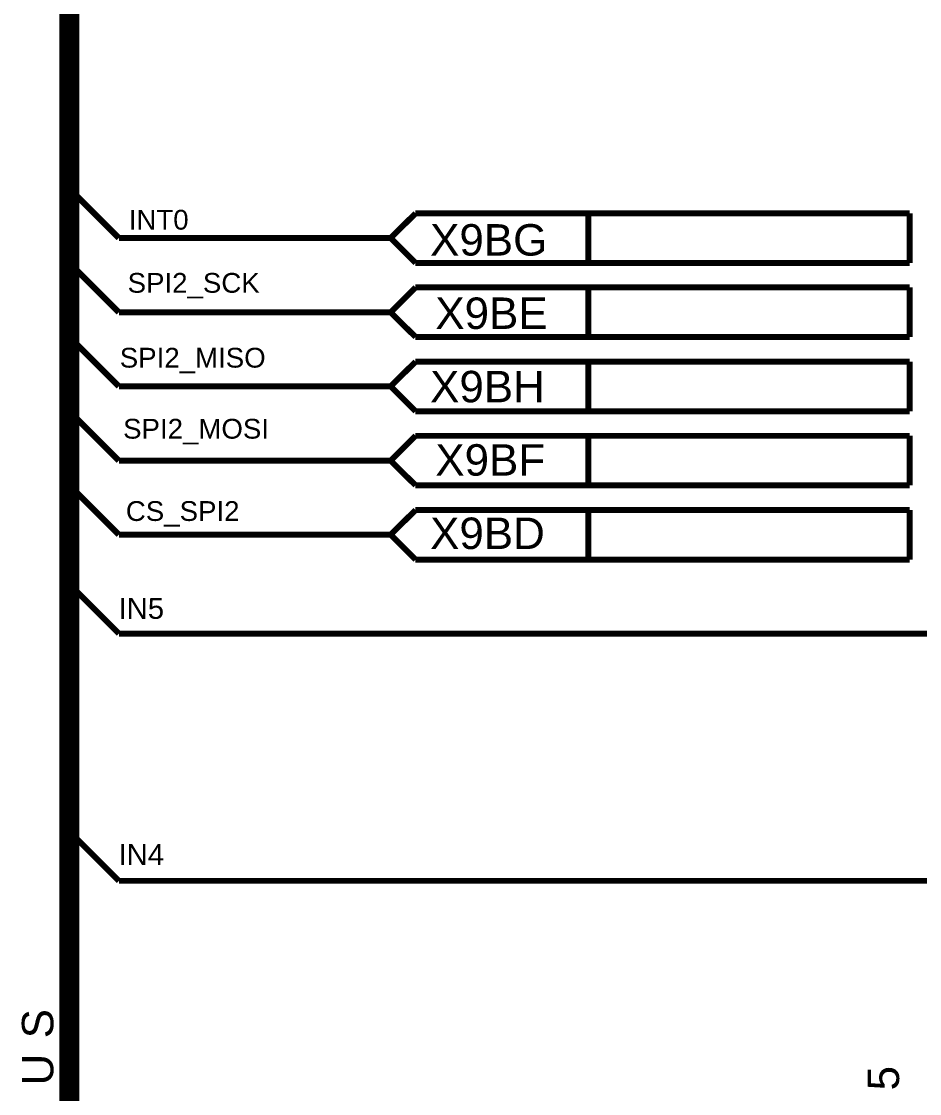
# Model space of a CAD drawing. Header units: millimetres. Extents: x -2024 to 917, y -725 to 13.
# Drawn here: x -1691.4 to -1646, y -487.4 to -433.2 of the extents above; entities that cross this region are included whole.
import ezdxf

# ---------------------------------------------------------------- set-up
doc = ezdxf.new("R2010")
doc.units = ezdxf.units.MM
doc.styles.get("Standard").update_dxf_attribs({"font": 'arial.ttf'})

msp = doc.modelspace()

# ---------------------------------------------------------------- linework, layer by layer
at = {"color": 7}
for points, const_width in [([(-1689.021, -279.172), (-1689.021, -474.17)], 1.016), ([(-1686.521, -444.165), (-1689.021, -441.665)], 0.3), ([(-1672.784, -444.165), (-1671.526, -442.923)], 0.3), ([(-1671.526, -442.923), (-1646.55, -442.923)], 0.3), ([(-1662.787, -442.923), (-1662.787, -445.423)], 0.3), ([(-1646.55, -442.923), (-1646.55, -445.423)], 0.3), ([(-1675.283, -444.165), (-1686.521, -444.165)], 0.3), ([(-1672.784, -444.165), (-1675.283, -444.165)], 0.3), ([(-1671.526, -445.423), (-1672.784, -444.165)], 0.3), ([(-1686.521, -447.924), (-1689.021, -445.423)], 0.3), ([(-1646.55, -445.423), (-1671.526, -445.423)], 0.3), ([(-1672.784, -447.924), (-1671.526, -446.665)], 0.3), ([(-1671.526, -446.665), (-1646.55, -446.665)], 0.3), ([(-1662.787, -446.665), (-1662.787, -449.166)], 0.3), ([(-1646.55, -446.665), (-1646.55, -449.166)], 0.3), ([(-1675.283, -447.924), (-1686.521, -447.924)], 0.3), ([(-1672.784, -447.924), (-1675.283, -447.924)], 0.3), ([(-1671.526, -449.166), (-1672.784, -447.924)], 0.3), ([(-1686.521, -451.666), (-1689.021, -449.166)], 0.3), ([(-1646.55, -449.166), (-1671.526, -449.166)], 0.3), ([(-1672.784, -451.666), (-1671.526, -450.424)], 0.3), ([(-1671.526, -450.424), (-1646.55, -450.424)], 0.3), ([(-1662.787, -450.424), (-1662.787, -452.925)], 0.3), ([(-1646.55, -450.424), (-1646.55, -452.925)], 0.3), ([(-1675.283, -451.666), (-1686.521, -451.666)], 0.3), ([(-1672.784, -451.666), (-1675.283, -451.666)], 0.3), ([(-1671.526, -452.925), (-1672.784, -451.666)], 0.3), ([(-1686.521, -455.425), (-1689.021, -452.925)], 0.3), ([(-1646.55, -452.925), (-1671.526, -452.925)], 0.3), ([(-1672.784, -455.425), (-1671.526, -454.167)], 0.3), ([(-1671.526, -454.167), (-1646.55, -454.167)], 0.3), ([(-1662.787, -454.167), (-1662.787, -456.667)], 0.3), ([(-1646.55, -454.167), (-1646.55, -456.667)], 0.3), ([(-1675.283, -455.425), (-1686.521, -455.425)], 0.3), ([(-1672.784, -455.425), (-1675.283, -455.425)], 0.3), ([(-1671.526, -456.667), (-1672.784, -455.425)], 0.3), ([(-1686.521, -459.167), (-1689.021, -456.667)], 0.3), ([(-1646.55, -456.667), (-1671.526, -456.667)], 0.3), ([(-1672.784, -459.167), (-1671.526, -457.925)], 0.3), ([(-1671.526, -457.925), (-1646.55, -457.925)], 0.3), ([(-1662.787, -457.925), (-1662.787, -460.426)], 0.3), ([(-1646.55, -457.925), (-1646.55, -460.426)], 0.3), ([(-1675.283, -459.167), (-1686.521, -459.167)], 0.3), ([(-1672.784, -459.167), (-1675.283, -459.167)], 0.3), ([(-1671.526, -460.426), (-1672.784, -459.167)], 0.3), ([(-1646.55, -460.426), (-1671.526, -460.426)], 0.3), ([(-1686.521, -464.168), (-1689.021, -461.668)], 0.3), ([(-1686.521, -464.168), (-1641.552, -464.168), (-1641.552, -484.171)], 0.3), ([(-1689.021, -566.668), (-1689.021, -474.17)], 1.016), ([(-1686.521, -476.67), (-1689.021, -474.17)], 0.3), ([(-1609.062, -476.67), (-1621.558, -476.67), (-1686.521, -476.67)], 0.3)]:
    msp.add_lwpolyline(points, dxfattribs=dict(at, const_width=const_width))

# ---------------------------------------------------------------- texts
for s, height, p in [('INT0', 1, (-1686.021, -443.741)), ('X9BG', 1.5897, (-1670.788, -445.054)), ('SPI2_SCK', 1, (-1686.078, -446.933)), ('X9BE', 1.5897, (-1670.524, -448.763)), ('SPI2_MISO', 1, (-1686.475, -450.718)), ('X9BH', 1.5897, (-1670.788, -452.472)), ('SPI2_MOSI', 1, (-1686.306, -454.31)), ('X9BF', 1.5897, (-1670.524, -456.182)), ('CS_SPI2', 1, (-1686.168, -458.472)), ('X9BD', 1.5897, (-1670.788, -459.891)), ('IN5', 1.0598, (-1686.538, -463.423)), ('IN4', 1.0598, (-1686.538, -475.875))]:
    msp.add_text(s, height=height, dxfattribs=at).set_placement(p)
for s, p in [('S', (-1689.832, -484.635)), ('U', (-1689.832, -487.019)), ('5', (-1647.08, -487.268))]:
    msp.add_text(s, height=1.59, rotation=90, dxfattribs=at).set_placement(p)

doc.saveas('drawing.dxf')
